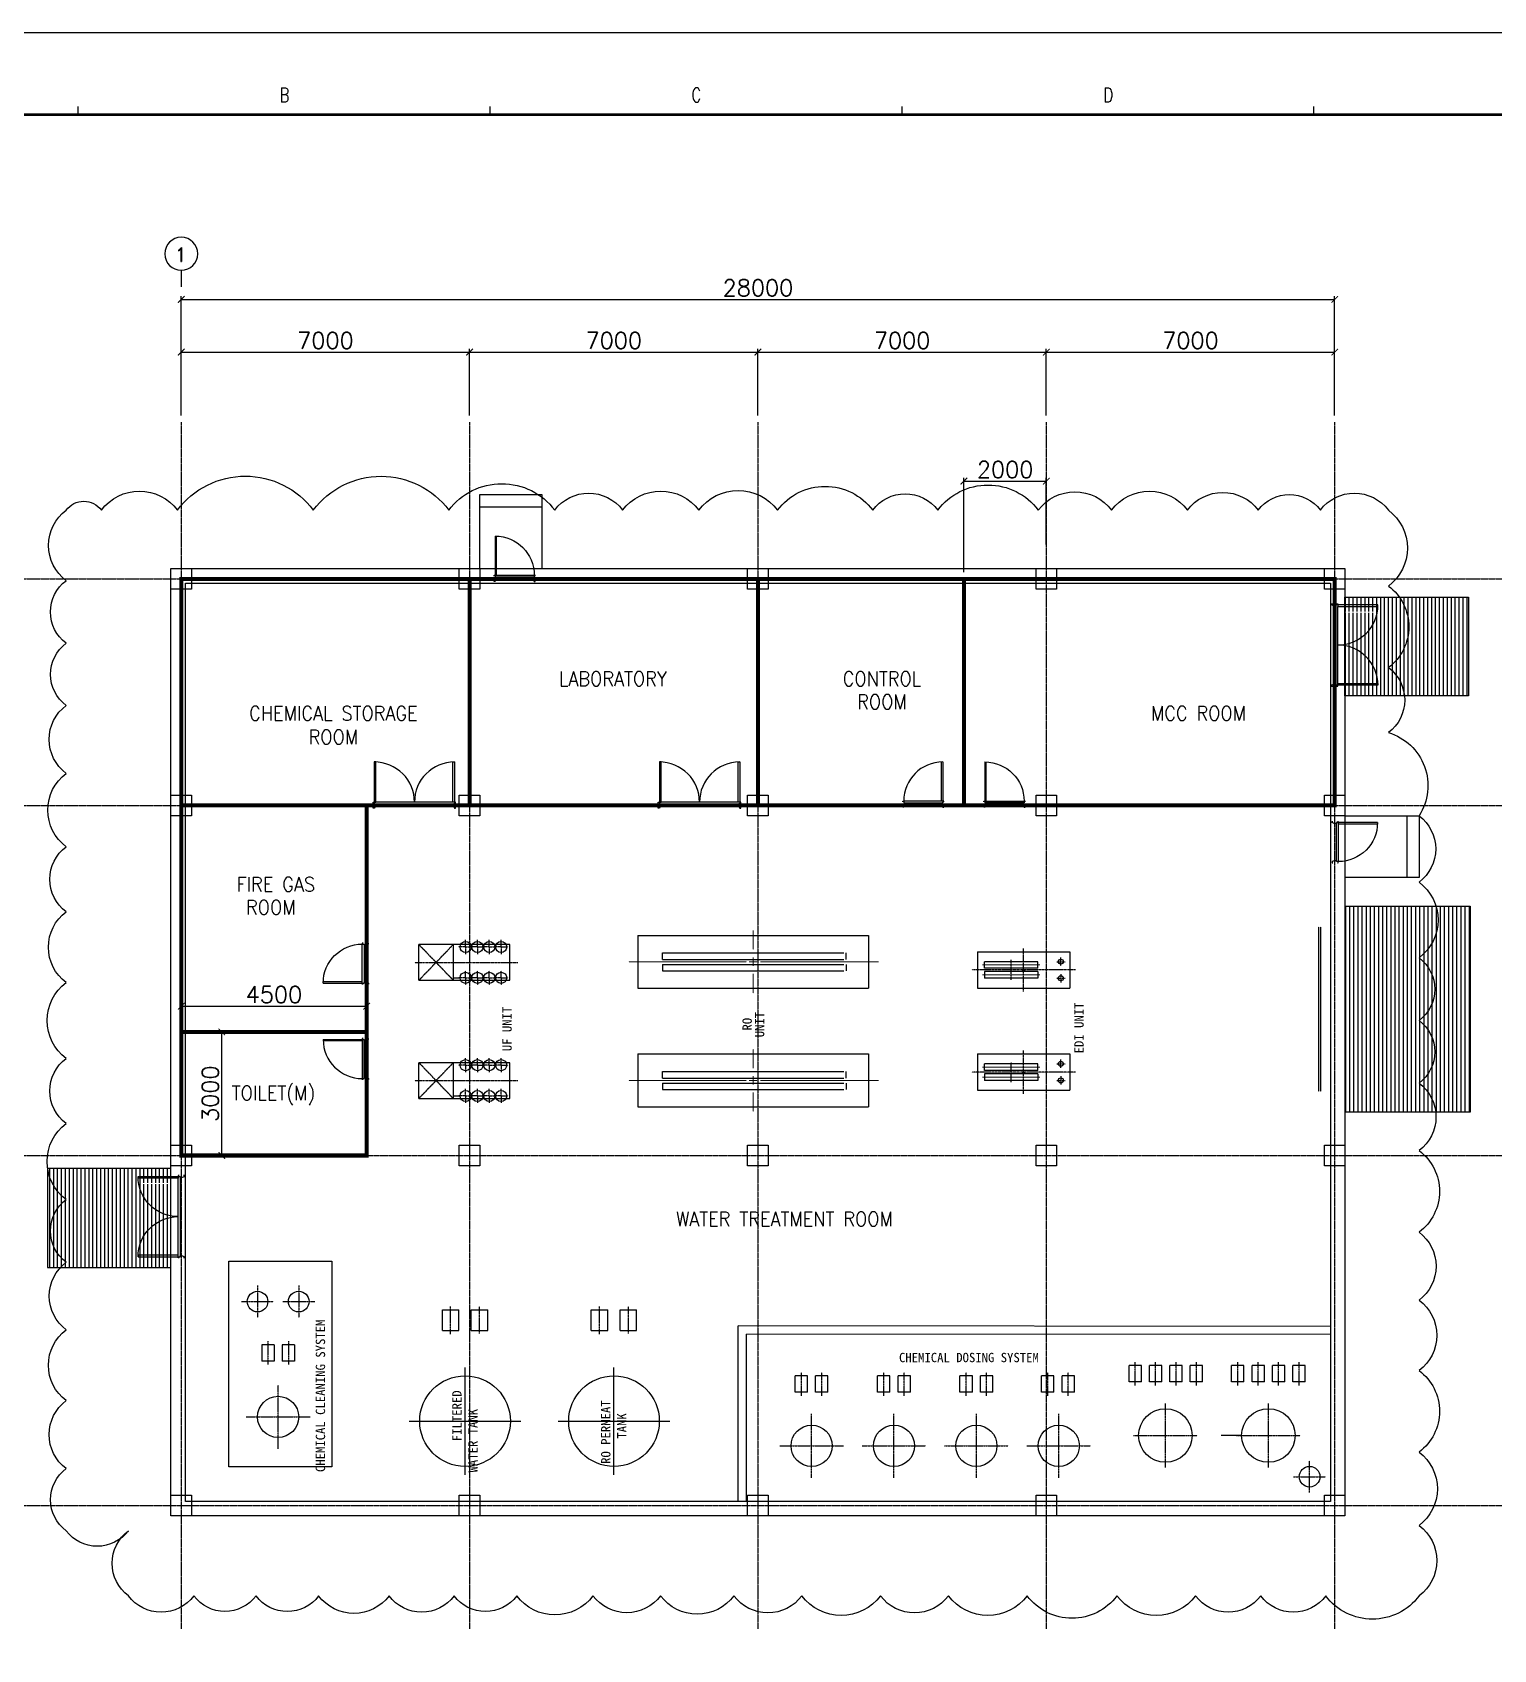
# Model space of a CAD drawing. Header units: millimetres. Extents: x -232466 to 860779, y -177975 to 311634.
# Drawn here: x 241330 to 276805, y 63283 to 102554 of the extents above; entities that cross this region are included whole.
import ezdxf
from ezdxf.enums import TextEntityAlignment as Align

# ---------------------------------------------------------------- set-up
doc = ezdxf.new("R2010")
doc.units = ezdxf.units.MM
for name, pattern in [('AXES', [50.8, 31.75, -6.35, 6.35, -6.35]), ('CENTER', [2, 1.25, -0.25, 0.25, -0.25]), ('CENTER2', [28.575, 19.05, -3.175, 3.175, -3.175]), ('HID', [2.3, 1.5, -0.8]), ('HIDDEN', [0.375, 0.25, -0.125])]:
    doc.linetypes.add(name, pattern=pattern)
doc.layers.add('0 외형선', color=3, linetype='Continuous', lineweight=25)
doc.layers.add('C', color=4, linetype='HIDDEN', lineweight=5)
for name, color, linetype in [('1RED', 1, 'Continuous'), ('4ELE', 4, 'Continuous'), ('7WHITE', 7, 'Continuous'), ('8FIN', 8, 'Continuous'), ('C1', 1, 'CENTER'), ('Center Line', 1, 'CENTER'), ('COL', 2, 'Continuous'), ('dim', 7, 'Continuous'), ('DOOR', 4, 'Continuous'), ('G', 3, 'Continuous'), ('hat', 8, 'Continuous'), ('stair', 4, 'Continuous'), ('SYM', 7, 'Continuous'), ('TITLEBOX', 7, 'Continuous')]:
    doc.layers.add(name, color=color, linetype=linetype)
doc.styles.add('ROMAND', font='romand')
doc.styles.add('RomanS', font='romans.shx')
doc.styles.add('TBOX', font='romans.shx')
doc.dimstyles.new('HYUNDAI', dxfattribs={"dimscale": 120, "dimtxt": 3, "dimasz": 3, "dimexe": 1, "dimexo": 2, "dimgap": 1, "dimtad": 1, "dimdec": 0, "dimdsep": 46, "dimtxsty": 'RomanS', "dimcen": 0, "dimclrd": 256, "dimclre": 256, "dimclrt": 3, "dimadec": 0, "dimazin": 0, "dimtfac": 1, "dimtdec": 0, "dimtix": 1, "dimtmove": 2, "dimatfit": 3, "dimfxl": 1, "dimtvp": 1, "dimtolj": 1, "dimarcsym": 0})

# ---------------------------------------------------------------- blocks, each defined once
blk = doc.blocks.new('_ArchTick')
at = {"color": 0, "linetype": 'ByBlock', "const_width": 0.15}
blk.add_lwpolyline([(-0.5, -0.5), (0.5, 0.5)], dxfattribs=at)
blk = doc.blocks.new('*D779')
at = {"layer": 'Defpoints', "color": 0}
for p in [(251945, 94791), (244945, 93092), (251945, 93092)]:
    blk.add_point(p, dxfattribs=at)
at = {"layer": 'dim', "lineweight": -2}
for p, q in [((244945, 93252), (244945, 94871)), ((244945, 94791), (251945, 94791)), ((251945, 93252), (251945, 94871))]:
    blk.add_line(p, q, dxfattribs=at)
at = {"layer": 'dim', "lineweight": -2, "xscale": 160, "yscale": 160, "zscale": 160, "rotation": 180}
blk.add_blockref('_ArchTick', (244945, 94791), dxfattribs=at)
at = {"layer": 'dim', "lineweight": -2, "xscale": 160, "yscale": 160, "zscale": 160}
blk.add_blockref('_ArchTick', (251945, 94791), dxfattribs=at)
at = {"layer": 'dim', "color": 0, "insert": (248445, 95071), "char_height": 400, "attachment_point": 5, "style": 'RomanS', "bg_fill": 3, "box_fill_scale": 1.1, "bg_fill_color": 257, "bg_fill_transparency": 0}
blk.add_mtext('\\A1;7000', dxfattribs=at)
blk = doc.blocks.new('주열')
at = {"layer": 'SYM'}
blk.add_line((0, 600), (0, 0), dxfattribs=at)
blk.add_circle((0, 1200), 600, dxfattribs=at)
blk = doc.blocks.new('*D780')
at = {"layer": 'Defpoints', "color": 0}
for p in [(272945, 96070), (244945, 93092), (272945, 93092)]:
    blk.add_point(p, dxfattribs=at)
at = {"layer": 'dim', "lineweight": -2}
for p, q in [((244945, 93252), (244945, 96150)), ((244945, 96070), (272945, 96070)), ((272945, 93252), (272945, 96150))]:
    blk.add_line(p, q, dxfattribs=at)
at = {"layer": 'dim', "lineweight": -2, "xscale": 160, "yscale": 160, "zscale": 160, "rotation": 180}
blk.add_blockref('_ArchTick', (244945, 96070), dxfattribs=at)
at = {"layer": 'dim', "lineweight": -2, "xscale": 160, "yscale": 160, "zscale": 160}
blk.add_blockref('_ArchTick', (272945, 96070), dxfattribs=at)
at = {"layer": 'dim', "color": 0, "insert": (258945, 96350), "char_height": 400, "attachment_point": 5, "style": 'RomanS', "bg_fill": 3, "box_fill_scale": 1.1, "bg_fill_color": 257, "bg_fill_transparency": 0}
blk.add_mtext('\\A1;28000', dxfattribs=at)
blk = doc.blocks.new('*D800')
at = {"layer": 'Defpoints', "color": 0}
for p in [(258945, 94791), (251945, 93092), (258945, 93092)]:
    blk.add_point(p, dxfattribs=at)
at = {"layer": 'dim', "lineweight": -2}
for p, q in [((251945, 93252), (251945, 94871)), ((251945, 94791), (258945, 94791)), ((258945, 93252), (258945, 94871))]:
    blk.add_line(p, q, dxfattribs=at)
at = {"layer": 'dim', "lineweight": -2, "xscale": 160, "yscale": 160, "zscale": 160, "rotation": 180}
blk.add_blockref('_ArchTick', (251945, 94791), dxfattribs=at)
at = {"layer": 'dim', "lineweight": -2, "xscale": 160, "yscale": 160, "zscale": 160}
blk.add_blockref('_ArchTick', (258945, 94791), dxfattribs=at)
at = {"layer": 'dim', "color": 0, "insert": (255445, 95071), "char_height": 400, "attachment_point": 5, "style": 'RomanS', "bg_fill": 3, "box_fill_scale": 1.1, "bg_fill_color": 257, "bg_fill_transparency": 0}
blk.add_mtext('\\A1;7000', dxfattribs=at)
blk = doc.blocks.new('*D801')
at = {"layer": 'Defpoints', "color": 0}
for p in [(265945, 94791), (258945, 93092), (265945, 93092)]:
    blk.add_point(p, dxfattribs=at)
at = {"layer": 'dim', "lineweight": -2}
for p, q in [((258945, 93252), (258945, 94871)), ((258945, 94791), (265945, 94791)), ((265945, 93252), (265945, 94871))]:
    blk.add_line(p, q, dxfattribs=at)
at = {"layer": 'dim', "lineweight": -2, "xscale": 160, "yscale": 160, "zscale": 160, "rotation": 180}
blk.add_blockref('_ArchTick', (258945, 94791), dxfattribs=at)
at = {"layer": 'dim', "lineweight": -2, "xscale": 160, "yscale": 160, "zscale": 160}
blk.add_blockref('_ArchTick', (265945, 94791), dxfattribs=at)
at = {"layer": 'dim', "color": 0, "insert": (262445, 95071), "char_height": 400, "attachment_point": 5, "style": 'RomanS', "bg_fill": 3, "box_fill_scale": 1.1, "bg_fill_color": 257, "bg_fill_transparency": 0}
blk.add_mtext('\\A1;7000', dxfattribs=at)
blk = doc.blocks.new('*D802')
at = {"layer": 'Defpoints', "color": 0}
for p in [(272945, 94791), (265945, 93092), (272945, 93092)]:
    blk.add_point(p, dxfattribs=at)
at = {"layer": 'dim', "lineweight": -2}
for p, q in [((265945, 93252), (265945, 94871)), ((265945, 94791), (272945, 94791)), ((272945, 93252), (272945, 94871))]:
    blk.add_line(p, q, dxfattribs=at)
at = {"layer": 'dim', "lineweight": -2, "xscale": 160, "yscale": 160, "zscale": 160, "rotation": 180}
blk.add_blockref('_ArchTick', (265945, 94791), dxfattribs=at)
at = {"layer": 'dim', "lineweight": -2, "xscale": 160, "yscale": 160, "zscale": 160}
blk.add_blockref('_ArchTick', (272945, 94791), dxfattribs=at)
at = {"layer": 'dim', "color": 0, "insert": (269445, 95071), "char_height": 400, "attachment_point": 5, "style": 'RomanS', "bg_fill": 3, "box_fill_scale": 1.1, "bg_fill_color": 257, "bg_fill_transparency": 0}
blk.add_mtext('\\A1;7000', dxfattribs=at)
blk = doc.blocks.new('SD1')
at = {"color": 8}
for p, q in [((-55, 200), (-975, 200)), ((-955, 155), (-45, 155))]:
    blk.add_line(p, q, dxfattribs=at)
for points in [[(-25, 1150), (-25, 200), (-55, 200), (-55, 1150)], [(-1000, 180), (-1000, 200), (-975, 200), (-975, 155), (-955, 155), (-955, 95), (-975, 50), (-1000, 50), (-1000, 70)], [(0, 180), (0, 200), (-25, 200), (-25, 155), (-45, 155), (-45, 95), (-25, 50), (0, 50), (0, 70)]]:
    blk.add_lwpolyline(points)
blk.add_arc((-25, 200), 950, 90, 180)
blk = doc.blocks.new('D2000')
at = {"color": 8}
for p, q in [((-45, -45), (-45, -1955)), ((0, -1935), (0, -65))]:
    blk.add_line(p, q, dxfattribs=at)
for points in [[(-25, 0), (0, 0), (0, -25), (-45, -25), (-45, -45), (-105, -45), (-150, -25), (-150, 0), (-130, 0)], [(975, -25), (0, -25), (0, -65), (975, -65), (975, -25)], [(-25, -2000), (0, -2000), (0, -1975), (-45, -1975), (-45, -1955), (-105, -1955), (-150, -1975), (-150, -2000), (-130, -2000)], [(975, -1975), (0, -1975), (0, -1935), (975, -1935), (975, -1975)]]:
    blk.add_lwpolyline(points)
at = {"ltscale": 0.2}
for centre, start, end in [((0, -25), 270, 0), ((0, -1975), 0, 90)]:
    blk.add_arc(centre, 975, start, end, dxfattribs=at)
blk = doc.blocks.new('*D1017')
at = {"layer": 'Defpoints', "color": 0}
for p in [(265945, 91658), (265945, 89960), (263945, 89283)]:
    blk.add_point(p, dxfattribs=at)
at = {"layer": 'dim', "lineweight": -2}
for p, q in [((263945, 89443), (263945, 91738)), ((263945, 91658), (265945, 91658)), ((265945, 90120), (265945, 91738))]:
    blk.add_line(p, q, dxfattribs=at)
at = {"layer": 'dim', "lineweight": -2, "xscale": 160, "yscale": 160, "zscale": 160, "rotation": 180}
blk.add_blockref('_ArchTick', (263945, 91658), dxfattribs=at)
at = {"layer": 'dim', "lineweight": -2, "xscale": 160, "yscale": 160, "zscale": 160}
blk.add_blockref('_ArchTick', (265945, 91658), dxfattribs=at)
at = {"layer": 'dim', "color": 0, "insert": (264945, 91938), "char_height": 400, "attachment_point": 5, "style": 'RomanS', "bg_fill": 3, "box_fill_scale": 1.1, "bg_fill_color": 257, "bg_fill_transparency": 0}
blk.add_mtext('\\A1;2000', dxfattribs=at)
blk = doc.blocks.new('*D1018')
at = {"layer": 'Defpoints', "color": 0}
for p in [(244813, 78283), (245929, 78283), (244813, 75283)]:
    blk.add_point(p, dxfattribs=at)
at = {"layer": 'dim', "lineweight": -2}
for p, q in [((244973, 78283), (246009, 78283)), ((245929, 75283), (245929, 78283)), ((244973, 75283), (246009, 75283))]:
    blk.add_line(p, q, dxfattribs=at)
at = {"layer": 'dim', "lineweight": -2, "xscale": 160, "yscale": 160, "zscale": 160}
for p, rotation in [((245929, 78283), 90), ((245929, 75283), 270)]:
    blk.add_blockref('_ArchTick', p, dxfattribs=dict(at, rotation=rotation))
at = {"layer": 'dim', "color": 0, "insert": (245649, 76783), "char_height": 400, "attachment_point": 5, "rotation": 90, "style": 'RomanS', "bg_fill": 3, "box_fill_scale": 1.1, "bg_fill_color": 257, "bg_fill_transparency": 0}
blk.add_mtext('\\A1;3000', dxfattribs=at)
blk = doc.blocks.new('*D1019')
at = {"layer": 'Defpoints', "color": 0}
for p in [(249445, 78960), (249445, 78910), (244945, 78283)]:
    blk.add_point(p, dxfattribs=at)
at = {"layer": 'dim', "lineweight": -2}
for p, q in [((244945, 78443), (244945, 78990)), ((244945, 78910), (249445, 78910)), ((249445, 78800), (249445, 78830))]:
    blk.add_line(p, q, dxfattribs=at)
at = {"layer": 'dim', "lineweight": -2, "xscale": 160, "yscale": 160, "zscale": 160, "rotation": 180}
blk.add_blockref('_ArchTick', (244945, 78910), dxfattribs=at)
at = {"layer": 'dim', "lineweight": -2, "xscale": 160, "yscale": 160, "zscale": 160}
blk.add_blockref('_ArchTick', (249445, 78910), dxfattribs=at)
at = {"layer": 'dim', "color": 0, "insert": (247195, 79190), "char_height": 400, "attachment_point": 5, "style": 'RomanS', "bg_fill": 3, "box_fill_scale": 1.1, "bg_fill_color": 257, "bg_fill_transparency": 0}
blk.add_mtext('\\A1;4500', dxfattribs=at)

msp = doc.modelspace()

# ---------------------------------------------------------------- hatches: boundary and pattern name
at = {"layer": '8FIN'}
h = msp.add_hatch(dxfattribs=at)
h.set_pattern_fill('ANSI31', color=256, scale=30, angle=315)
h.set_pattern_definition([(270, (305590.96, 112213.99), (95.25, -6e-14), [])])
h.paths.add_polyline_path([(276194.8, 86442.7), (273194.8, 86442.7), (273194.8, 86742.7), (273194.8, 87654, 0.3546044), (273899.3, 88462.7), (273899.8, 88462.7), (273899.8, 88492.7), (273194.8, 88492.7), (273194.8, 88842.7), (276194.8, 88842.7)])
h.paths.add_polyline_path([(273194.8, 87654), (273194.8, 88462.7), (273899.3, 88462.7, -0.3546044)])
h.paths.add_polyline_path([(274394.5, 87597.7), (275129.1, 87597.7), (275129.1, 87327.7), (274394.5, 87327.7)], flags=24)
h = msp.add_hatch(dxfattribs=at)
h.set_pattern_fill('ANSI31', color=256, scale=30, angle=225)
h.set_pattern_definition([(270, (277090.96, 98337.01), (95.25, -6e-14), [])])
h.paths.add_polyline_path([(241694.8, 72565.7), (244694.8, 72565.7), (244694.8, 72865.7), (244694.8, 73777, -0.3546044), (243990.3, 74585.7), (243989.8, 74585.7), (243989.8, 74615.7), (244694.8, 74615.7), (244694.8, 74965.7), (241694.8, 74965.7)])
h.paths.add_polyline_path([(244694.8, 73777), (244694.8, 74585.7), (243990.3, 74585.7, 0.3546044)])
h.paths.add_polyline_path([(243495.1, 73720.7), (242760.5, 73720.7), (242760.5, 73450.7), (243495.1, 73450.7)], flags=24)
at = {"layer": 'hat'}
h = msp.add_hatch(dxfattribs=at)
h.set_pattern_fill('_USER', color=256, scale=100, angle=270, style=0, pattern_type=0)
h.set_pattern_definition([(270, (226214.52, 117042.09), (100, -2e-14), [])])
h.paths.add_polyline_path([(276234.8, 76332.7), (273194.8, 76332.7), (273194.8, 81332.7), (276234.8, 81332.7)])

# ---------------------------------------------------------------- linework, layer by layer
at = {"lineweight": -3}
for p, q in [((256028.9, 80627.1, -69.9), (256028.9, 79347.1, -69.9)), ((256028.9, 80627.1, -69.9), (261628.9, 80627.1, -69.9)), ((261628.9, 80627.1, -69.9), (261628.9, 79347.1, -69.9)), ((250713, 79536.3), (250713, 80405.1)), ((252923, 80405.1), (250713, 80405.1)), ((251549, 80405.1), (251549, 79536.3)), ((264273.5, 80227.1, 2532.2), (266513.5, 80227.1, 2532.2)), ((264273.5, 80227.1, 2532.2), (264273.5, 79347.1, 2532.2)), ((266513.5, 80227.1, 2532.2), (266513.5, 79347.1, 2532.2)), ((265740.3, 79988.7, 2532.2), (264442, 79988.7, 2532.2)), ((264442, 79827.4, 2532.2), (264442, 79988.7, 2532.2)), ((264442, 79827.4, 2532.2), (264442, 79988.7, 2532.2)), ((265740.3, 79827.4, 2532.2), (264442, 79827.4, 2532.2)), ((265740.3, 79746.7, 2532.2), (264442, 79746.7, 2532.2)), ((264442, 79746.7, 2532.2), (264442, 79585.5, 2532.2)), ((264442, 79746.7, 2532.2), (264442, 79585.5, 2532.2)), ((265740.3, 79827.4, 2532.2), (265740.3, 79988.7, 2532.2)), ((265740.3, 79746.7, 2532.2), (265740.3, 79585.5, 2532.2)), ((250713, 79536.3), (252923, 79536.3)), ((256028.9, 79347.1, -69.9), (261628.9, 79347.1, -69.9)), ((264273.5, 79347.1, 2532.2), (266513.5, 79347.1, 2532.2)), ((265740.3, 79585.5, 2532.2), (264442, 79585.5, 2532.2)), ((250713, 76667.5), (250713, 77536.3)), ((252923, 77536.3), (250713, 77536.3)), ((251549, 77536.3), (251549, 76667.5)), ((256028.9, 77747.1, -69.9), (256028.9, 76467.1, -69.9)), ((256028.9, 77747.1, -69.9), (261628.9, 77747.1, -69.9)), ((261628.9, 77747.1, -69.9), (261628.9, 76467.1, -69.9)), ((264273.5, 77747.1, 2532.2), (266513.5, 77747.1, 2532.2)), ((264273.5, 77747.1, 2532.2), (264273.5, 76867.1, 2532.2)), ((265740.3, 77508.7, 2532.2), (264442, 77508.7, 2532.2)), ((264442, 77347.4, 2532.2), (264442, 77508.7, 2532.2)), ((264442, 77347.4, 2532.2), (264442, 77508.7, 2532.2)), ((265740.3, 77347.4, 2532.2), (265740.3, 77508.7, 2532.2)), ((266513.5, 77747.1, 2532.2), (266513.5, 76867.1, 2532.2)), ((265740.3, 77347.4, 2532.2), (264442, 77347.4, 2532.2)), ((265740.3, 77266.7, 2532.2), (264442, 77266.7, 2532.2)), ((264442, 77266.7, 2532.2), (264442, 77105.5, 2532.2)), ((264442, 77266.7, 2532.2), (264442, 77105.5, 2532.2)), ((265740.3, 77105.5, 2532.2), (264442, 77105.5, 2532.2)), ((265740.3, 77266.7, 2532.2), (265740.3, 77105.5, 2532.2)), ((250713, 76667.5), (252923, 76667.5)), ((264273.5, 76867.1, 2532.2), (266513.5, 76867.1, 2532.2)), ((256028.9, 76467.1, -69.9), (261628.9, 76467.1, -69.9))]:
    msp.add_line(p, q, dxfattribs=at)
at = {"color": 7}
for p, q in [((252923, 79536.3), (252923, 80405.1)), ((252923, 76667.5), (252923, 77536.3)), ((246100.6, 67718.7), (246100.6, 72718.7)), ((246100.6, 72718.7), (248600.6, 72718.7)), ((248600.6, 72718.7), (248600.6, 67718.7)), ((258464.3, 66882.7, 0), (258464.3, 71143.1, 0)), ((272844.8, 71133.9, 0), (258464.3, 71143.1, 0)), ((258664.3, 66882.7, 0), (258664.3, 70943.1, 0)), ((272844.8, 70934.1, 0), (258664.3, 70943.1, 0)), ((248600.6, 67718.7), (246100.6, 67718.7))]:
    msp.add_line(p, q, dxfattribs=at)
for p, q in [((256628.9, 80202.3, -69.9), (261028.9, 80202.3, -69.9)), ((256628.9, 80042.3, -69.9), (256628.9, 80202.3, -69.9)), ((261088.9, 80042.3, -69.9), (261088.9, 80202.3, -69.9)), ((256628.9, 80042.3, -69.9), (261028.9, 80042.3, -69.9)), ((256628.9, 79922.3, -69.9), (261028.9, 79922.3, -69.9)), ((256628.9, 79922.3, -69.9), (256628.9, 79762.3, -69.9)), ((256628.9, 79762.3, -69.9), (261028.9, 79762.3, -69.9)), ((261088.9, 79922.3, -69.9), (261088.9, 79762.3, -69.9)), ((256628.9, 77322.3, -69.9), (261028.9, 77322.3, -69.9)), ((256628.9, 77162.3, -69.9), (256628.9, 77322.3, -69.9)), ((256628.9, 77162.3, -69.9), (261028.9, 77162.3, -69.9)), ((256628.9, 77042.3, -69.9), (261028.9, 77042.3, -69.9)), ((256628.9, 77042.3, -69.9), (256628.9, 76882.3, -69.9)), ((261088.9, 77162.3, -69.9), (261088.9, 77322.3, -69.9)), ((261088.9, 77042.3, -69.9), (261088.9, 76882.3, -69.9)), ((256628.9, 76882.3, -69.9), (261028.9, 76882.3, -69.9))]:
    msp.add_line(p, q)
at = {"color": 1}
for p, q in [((251833.7, 67529.8, 0), (251833.7, 70135.6, 0)), ((255449.7, 67529.8, 0), (255449.7, 70135.6, 0)), ((250476, 68832.7, 0), (253191.3, 68832.7, 0)), ((254092, 68832.7, 0), (256807.3, 68832.7, 0)), ((270686.6, 68482.7), (270186.6, 68482.7))]:
    msp.add_line(p, q, dxfattribs=at)
msp.add_lwpolyline([(243005.5, 90952.7, -0.5), (244850, 90952.7, -0.5), (248150, 90952.7, -0.5), (251440, 90952.7, -0.5), (254010, 90952.7, -0.5), (255660, 90952.7, -0.5), (257510, 90952.7, -0.5), (259420, 90952.7, -0.5), (261730, 90952.7, -0.5), (263310, 90952.7, -0.5), (265750, 90952.7, -0.5), (267530, 90952.7, -0.5), (269370, 90952.7, -0.5), (271090, 90952.7, -0.5), (272600, 90952.7, -0.5), (274250, 90952.7, -0.5), (274250, 89110, -0.5), (274250, 87130, -0.5), (274250, 85550, -0.5), (274994.8, 83532.7, -0.5), (274994.8, 81920, -0.5), (274994.8, 80080, -0.5), (274994.8, 78560, -0.5), (274994.8, 77040, -0.5), (274994.8, 75400, -0.5), (274994.8, 73420, -0.5), (274994.8, 71770, -0.5), (274994.8, 70060, -0.5), (274994.8, 68080, -0.5), (274994.8, 66300, -0.5), (274994.8, 64590, -0.5), (272730, 64590, -0.5), (271150, 64590, -0.5), (269570, 64590, -0.5), (267660, 64590, -0.5), (265480, 64590, -0.5), (263570, 64590, -0.5), (261920, 64590, -0.5), (260010, 64590, -0.5), (258360, 64590, -0.5), (256580, 64590, -0.5), (254940, 64590, -0.5), (253090, 64590, -0.5), (251570, 64590, -0.5), (249990, 64590, -0.5), (248280, 64590, -0.5), (246760, 64590, -0.5), (245250, 64590, -0.5), (243660, 64590, -0.5), (243660, 66170, -0.5), (242150, 66170, -0.5), (242150, 67680, -0.5), (242150, 69330, -0.5), (242150, 71050, -0.5), (242150, 72690, -0.5), (242150, 74210, -0.5), (242150, 76060, -0.5), (242150, 77640, -0.5), (242150, 79480, -0.5), (242150, 81200, -0.5), (242150, 82780, -0.5), (242150, 84560, -0.5), (242150, 86210, -0.5), (242150, 87720, -0.5), (242150, 89240, -0.5), (242150, 90952.7, -0.5)], format="xyb", close=True)
for centre in [(251846.7, 80345.1), (252134.7, 80345.1), (252422.7, 80345.1), (252710.7, 80345.1), (251846.7, 79596.3), (252134.7, 79596.3), (252422.7, 79596.3), (252710.7, 79596.3), (251846.7, 77476.3), (252134.7, 77476.3), (252422.7, 77476.3), (252710.7, 77476.3), (251846.7, 76727.5), (252134.7, 76727.5), (252422.7, 76727.5), (252710.7, 76727.5)]:
    msp.add_circle(centre, 135.2)
at = {"lineweight": -3}
for centre in [(266300.7, 79988.7, 2532.2), (266300.7, 79585.5, 2532.2), (266300.7, 77508.7, 2532.2), (266300.7, 77105.5, 2532.2)]:
    msp.add_circle(centre, 60.5, dxfattribs=at)
at = {"color": 7}
for centre, radius in [((246796.5, 71735.1), 250), ((247796.5, 71735.1), 250), ((247296.5, 68935.1, 0), 500), ((260247.3, 68232.7), 500), ((262247.3, 68232.7), 500), ((264247.3, 68232.7), 500), ((266247.3, 68232.7), 500), ((272336.6, 67482.7), 250)]:
    msp.add_circle(centre, radius, dxfattribs=at)
at = {"color": 0}
for centre, radius in [((251833.7, 68832.7, 0), 1100), ((255449.7, 68832.7, 0), 1100), ((268836.6, 68482.7), 650), ((271336.6, 68482.7), 650)]:
    msp.add_circle(centre, radius, dxfattribs=at)
at = {"layer": '0 외형선', "linetype": 'Continuous'}
for points in [[(244694.8, 89532.7), (273194.8, 89532.7), (273194.8, 66532.7), (244694.8, 66532.7)], [(245044.8, 89182.7), (272844.8, 89182.7), (272844.8, 66882.7), (245044.8, 66882.7)]]:
    msp.add_lwpolyline(points, close=True, dxfattribs=at)
at = {"layer": '0 외형선', "linetype": 'Continuous', "const_width": 100}
for points in [[(244944.8, 89282.7), (251944.8, 89282.7), (251944.8, 83782.7), (244944.8, 83782.7)], [(251944.8, 89282.7), (258944.8, 89282.7), (258944.8, 83782.7), (251944.8, 83782.7)], [(258944.8, 89282.7), (263944.8, 89282.7), (263944.8, 83782.7), (258944.8, 83782.7)], [(263944.8, 89282.7), (272944.8, 89282.7), (272944.8, 83782.7), (263944.8, 83782.7)], [(244944.8, 83782.7), (249444.8, 83782.7), (249444.8, 78282.7), (244944.6, 78282.7)], [(244944.6, 78282.7), (249444.8, 78282.7), (249444.8, 75282.7), (244944.6, 75282.7)]]:
    msp.add_lwpolyline(points, close=True, dxfattribs=at)
at = {"layer": '1RED', "linetype": 'CENTER2'}
for p, q in [((246796.5, 72122), (246796.5, 71348.2)), ((247796.5, 72122), (247796.5, 71348.2)), ((246409.6, 71735.1), (247183.4, 71735.1)), ((247409.6, 71735.1), (248183.4, 71735.1)), ((251483.7, 70942.9, 0), (251483.7, 71614.4, 0)), ((252183.7, 70961.2, 0), (252183.7, 71614.4, 0)), ((255099.7, 70942.9, 0), (255099.7, 71614.4, 0)), ((255799.7, 70961.2, 0), (255799.7, 71614.4, 0)), ((247048.7, 70772.9), (247048.7, 70203.4)), ((247544.3, 70772.9), (247544.3, 70203.4)), ((259999.5, 69444.8, 0), (259999.5, 70014.4, 0)), ((260495.1, 69444.8, 0), (260495.1, 70014.4, 0)), ((261999.5, 69444.8, 0), (261999.5, 70014.4, 0)), ((262495.1, 69444.8, 0), (262495.1, 70014.4, 0)), ((263999.5, 69444.8, 0), (263999.5, 70014.4, 0)), ((264495.1, 69444.8, 0), (264495.1, 70014.4, 0)), ((265981, 69444.8), (265981, 70014.4)), ((266476.6, 69444.8), (266476.6, 70014.4)), ((268102.6, 69694.8, 0), (268102.6, 70264.4, 0)), ((268598.2, 69694.8, 0), (268598.2, 70264.4, 0)), ((269093.8, 69694.8, 0), (269093.8, 70264.4, 0)), ((269589.4, 69694.8, 0), (269589.4, 70264.4, 0)), ((270593.2, 69694.8, 0), (270593.2, 70264.4, 0)), ((271088.8, 69694.8, 0), (271088.8, 70264.4, 0)), ((271584.4, 69694.8, 0), (271584.4, 70264.4, 0)), ((272080, 69694.8, 0), (272080, 70264.4, 0)), ((247296.5, 68161.3, 0), (247296.5, 69708.9, 0)), ((268836.6, 67708.9), (268836.6, 69256.5)), ((271336.6, 67708.9), (271336.6, 69256.5)), ((246522.7, 68935.1, 0), (248070.3, 68935.1, 0)), ((260247.3, 67458.9), (260247.3, 69006.5)), ((262247.3, 67458.9), (262247.3, 69006.5)), ((264247.3, 67458.9), (264247.3, 69006.5)), ((266247.3, 67458.9), (266247.3, 69006.5)), ((268062.8, 68482.7), (269610.4, 68482.7)), ((270562.8, 68482.7), (272110.4, 68482.7)), ((259473.5, 68232.7), (261021.1, 68232.7)), ((261473.5, 68232.7), (263021.1, 68232.7)), ((263473.5, 68232.7), (265021.1, 68232.7)), ((265473.5, 68232.7), (267021.1, 68232.7)), ((272336.6, 67095.8), (272336.6, 67869.6)), ((271949.7, 67482.7), (272723.5, 67482.7))]:
    msp.add_line(p, q, dxfattribs=at)
at = {"layer": '4ELE'}
for p, q in [((252194.8, 91032.7), (253694.8, 91032.7)), ((274694.8, 83532.7), (274694.8, 82032.7))]:
    msp.add_line(p, q, dxfattribs=at)
for points in [[(252194.8, 89532.7), (252194.8, 91332.7), (253694.8, 91332.7), (253694.8, 89532.7)], [(273194.8, 83532.7), (274994.8, 83532.7), (274994.8, 82032.7), (273194.8, 82032.7)]]:
    msp.add_lwpolyline(points, dxfattribs=at)
at = {"layer": '7WHITE'}
for p, q in [((251283.7, 71032.7, 0), (251283.7, 71532.7, 0)), ((251283.7, 71532.7, 0), (251683.7, 71532.7, 0)), ((251683.7, 71032.7, 0), (251683.7, 71532.7, 0)), ((251983.7, 71032.7, 0), (251983.7, 71532.7, 0)), ((251983.7, 71532.7, 0), (252383.7, 71532.7, 0)), ((252383.7, 71032.7, 0), (252383.7, 71532.7, 0)), ((254899.7, 71032.7, 0), (254899.7, 71532.7, 0)), ((254899.7, 71532.7, 0), (255299.7, 71532.7, 0)), ((255299.7, 71032.7, 0), (255299.7, 71532.7, 0)), ((255599.7, 71032.7, 0), (255599.7, 71532.7, 0)), ((255599.7, 71532.7, 0), (255999.7, 71532.7, 0)), ((255999.7, 71032.7, 0), (255999.7, 71532.7, 0)), ((251283.7, 71032.7, 0), (251683.7, 71032.7, 0)), ((251983.7, 71032.7, 0), (252383.7, 71032.7, 0)), ((254899.7, 71032.7, 0), (255299.7, 71032.7, 0)), ((255599.7, 71032.7, 0), (255999.7, 71032.7, 0)), ((246898.7, 70685.1), (246898.7, 70285.1)), ((246898.7, 70685.1), (246898.7, 70285.1)), ((247198.7, 70685.1), (246898.7, 70685.1)), ((247198.7, 70685.1), (247198.7, 70285.1)), ((247394.3, 70685.1), (247394.3, 70285.1)), ((247694.3, 70685.1), (247394.3, 70685.1)), ((247694.3, 70685.1), (247694.3, 70285.1)), ((247198.7, 70285.1), (246898.7, 70285.1)), ((247694.3, 70285.1), (247394.3, 70285.1)), ((259849.5, 69532.7, 0), (259849.5, 69932.7, 0)), ((259849.5, 69532.7, 0), (259849.5, 69932.7, 0)), ((260149.5, 69932.7, 0), (259849.5, 69932.7, 0)), ((260149.5, 69532.7, 0), (260149.5, 69932.7, 0)), ((260345.1, 69532.7, 0), (260345.1, 69932.7, 0)), ((260645.1, 69932.7, 0), (260345.1, 69932.7, 0)), ((260645.1, 69532.7, 0), (260645.1, 69932.7, 0)), ((261849.5, 69532.7, 0), (261849.5, 69932.7, 0)), ((261849.5, 69532.7, 0), (261849.5, 69932.7, 0)), ((262149.5, 69932.7, 0), (261849.5, 69932.7, 0)), ((262149.5, 69532.7, 0), (262149.5, 69932.7, 0)), ((262345.1, 69532.7, 0), (262345.1, 69932.7, 0)), ((262645.1, 69932.7, 0), (262345.1, 69932.7, 0)), ((262645.1, 69532.7, 0), (262645.1, 69932.7, 0)), ((263849.5, 69532.7, 0), (263849.5, 69932.7, 0)), ((263849.5, 69532.7, 0), (263849.5, 69932.7, 0)), ((264149.5, 69932.7, 0), (263849.5, 69932.7, 0)), ((264149.5, 69532.7, 0), (264149.5, 69932.7, 0)), ((264345.1, 69532.7, 0), (264345.1, 69932.7, 0)), ((264645.1, 69932.7, 0), (264345.1, 69932.7, 0)), ((264645.1, 69532.7, 0), (264645.1, 69932.7, 0)), ((265831, 69532.7), (265831, 69932.7)), ((265831, 69532.7), (265831, 69932.7)), ((266131, 69932.7), (265831, 69932.7)), ((266131, 69532.7), (266131, 69932.7)), ((266326.6, 69532.7), (266326.6, 69932.7)), ((266626.6, 69932.7), (266326.6, 69932.7)), ((266626.6, 69532.7), (266626.6, 69932.7)), ((267952.6, 69782.7, 0), (267952.6, 70182.7, 0)), ((267952.6, 69782.7, 0), (267952.6, 70182.7, 0)), ((268252.6, 70182.7, 0), (267952.6, 70182.7, 0)), ((268252.6, 69782.7, 0), (268252.6, 70182.7, 0)), ((268448.2, 69782.7, 0), (268448.2, 70182.7, 0)), ((268748.2, 70182.7, 0), (268448.2, 70182.7, 0)), ((268748.2, 69782.7, 0), (268748.2, 70182.7, 0)), ((268943.8, 69782.7, 0), (268943.8, 70182.7, 0)), ((269243.8, 70182.7, 0), (268943.8, 70182.7, 0)), ((269243.8, 69782.7, 0), (269243.8, 70182.7, 0)), ((269439.4, 69782.7, 0), (269439.4, 70182.7, 0)), ((269739.4, 70182.7, 0), (269439.4, 70182.7, 0)), ((269739.4, 69782.7, 0), (269739.4, 70182.7, 0)), ((270443.2, 69782.7, 0), (270443.2, 70182.7, 0)), ((270743.2, 70182.7, 0), (270443.2, 70182.7, 0)), ((270743.2, 69782.7, 0), (270743.2, 70182.7, 0)), ((270938.8, 69782.7, 0), (270938.8, 70182.7, 0)), ((271238.8, 70182.7, 0), (270938.8, 70182.7, 0)), ((271238.8, 69782.7, 0), (271238.8, 70182.7, 0)), ((271434.4, 69782.7, 0), (271434.4, 70182.7, 0)), ((271734.4, 70182.7, 0), (271434.4, 70182.7, 0)), ((271734.4, 69782.7, 0), (271734.4, 70182.7, 0)), ((271930, 69782.7, 0), (271930, 70182.7, 0)), ((272230, 70182.7, 0), (271930, 70182.7, 0)), ((272230, 69782.7, 0), (272230, 70182.7, 0)), ((260149.5, 69532.7, 0), (259849.5, 69532.7, 0)), ((260645.1, 69532.7, 0), (260345.1, 69532.7, 0)), ((262149.5, 69532.7, 0), (261849.5, 69532.7, 0)), ((262645.1, 69532.7, 0), (262345.1, 69532.7, 0)), ((264149.5, 69532.7, 0), (263849.5, 69532.7, 0)), ((264645.1, 69532.7, 0), (264345.1, 69532.7, 0)), ((266131, 69532.7), (265831, 69532.7)), ((266626.6, 69532.7), (266326.6, 69532.7)), ((268252.6, 69782.7, 0), (267952.6, 69782.7, 0)), ((268748.2, 69782.7, 0), (268448.2, 69782.7, 0)), ((269243.8, 69782.7, 0), (268943.8, 69782.7, 0)), ((269739.4, 69782.7, 0), (269439.4, 69782.7, 0)), ((270743.2, 69782.7, 0), (270443.2, 69782.7, 0)), ((271238.8, 69782.7, 0), (270938.8, 69782.7, 0)), ((271734.4, 69782.7, 0), (271434.4, 69782.7, 0)), ((272230, 69782.7, 0), (271930, 69782.7, 0))]:
    msp.add_line(p, q, dxfattribs=at)
at = {"layer": 'C'}
for p, q in [((258828.9, 80282.7, -69.9), (258828.9, 80746.8, -69.9)), ((258668.9, 79987.1, -69.9), (255808.9, 79987.1, -69.9)), ((258728.9, 79987.1, -69.9), (258928.9, 79987.1, -69.9)), ((258828.9, 79887.1, -69.9), (258828.9, 80087.1, -69.9)), ((261867.5, 79987.1, -69.9), (259007.5, 79987.1, -69.9)), ((265786.5, 79908, 2532.2), (264393.2, 79908, 2532.2)), ((258828.9, 79691.4, -69.9), (258828.9, 79227.3, -69.9)), ((265786.5, 79666.1, 2532.2), (264393.2, 79666.1, 2532.2)), ((258828.9, 77402.7, -69.9), (258828.9, 77866.8, -69.9)), ((265786.5, 77428, 2532.2), (264393.2, 77428, 2532.2)), ((258668.9, 77107.1, -69.9), (255808.9, 77107.1, -69.9)), ((258728.9, 77107.1, -69.9), (258928.9, 77107.1, -69.9)), ((258828.9, 77007.1, -69.9), (258828.9, 77207.1, -69.9)), ((261867.5, 77107.1, -69.9), (259007.5, 77107.1, -69.9)), ((265786.5, 77186.1, 2532.2), (264393.2, 77186.1, 2532.2)), ((258828.9, 76811.4, -69.9), (258828.9, 76347.3, -69.9))]:
    msp.add_line(p, q, dxfattribs=at)
at = {"layer": 'C1', "lineweight": -3, "ltscale": 0.5}
for p, q in [((251846.7, 80345.1), (251846.7, 80515.5)), ((252134.7, 80345.1), (252134.7, 80515.5)), ((252422.7, 80345.1), (252422.7, 80515.5)), ((252710.7, 80345.1), (252710.7, 80515.5)), ((251846.7, 80345.1), (251676.3, 80345.1)), ((251846.7, 80345.1), (252017.1, 80345.1)), ((251846.7, 80345.1), (251846.7, 80174.7)), ((252134.7, 80345.1), (251964.3, 80345.1)), ((252134.7, 80345.1), (252305.1, 80345.1)), ((252134.7, 80345.1), (252134.7, 80174.7)), ((252422.7, 80345.1), (252252.3, 80345.1)), ((252422.7, 80345.1), (252593.1, 80345.1)), ((252422.7, 80345.1), (252422.7, 80174.7)), ((252710.7, 80345.1), (252540.3, 80345.1)), ((252710.7, 80345.1), (252881.1, 80345.1)), ((252710.7, 80345.1), (252710.7, 80174.7)), ((265393.5, 79262.9, 2532.2), (265393.5, 80311.2, 2532.2)), ((250613, 79970.7), (253113, 79970.7)), ((251846.7, 79596.3), (251846.7, 79766.7)), ((252134.7, 79596.3), (252134.7, 79766.7)), ((252422.7, 79596.3), (252422.7, 79766.7)), ((252710.7, 79596.3), (252710.7, 79766.7)), ((266654, 79787.1, 2532.2), (264133.5, 79787.1, 2532.2)), ((265091.1, 79786.5, 2532.2), (265091.1, 80031.9, 2532.2)), ((265091.1, 79544.6, 2532.2), (265091.1, 79790, 2532.2)), ((265343.1, 79787.1, 2532.2), (265443.9, 79787.1, 2532.2)), ((265353.2, 79787.1, 2532.2), (265433.9, 79787.1, 2532.2)), ((265393.5, 79736.7, 2532.2), (265393.5, 79837.5, 2532.2)), ((265393.5, 79746.7, 2532.2), (265393.5, 79827.4, 2532.2)), ((266199.9, 79988.7, 2532.2), (266401.5, 79988.7, 2532.2)), ((266300.7, 79887.9, 2532.2), (266300.7, 80089.5, 2532.2)), ((251558.7, 79596.3), (251729.1, 79596.3)), ((251846.7, 79596.3), (251676.3, 79596.3)), ((251846.7, 79596.3), (251846.7, 79425.9)), ((251846.7, 79596.3), (252017.1, 79596.3)), ((252134.7, 79596.3), (251964.3, 79596.3)), ((252134.7, 79596.3), (252134.7, 79425.9)), ((252134.7, 79596.3), (252305.1, 79596.3)), ((252422.7, 79596.3), (252252.3, 79596.3)), ((252422.7, 79596.3), (252422.7, 79425.9)), ((252422.7, 79596.3), (252593.1, 79596.3)), ((252710.7, 79596.3), (252540.3, 79596.3)), ((252710.7, 79596.3), (252710.7, 79425.9)), ((252710.7, 79596.3), (252881.1, 79596.3)), ((266199.9, 79585.5, 2532.2), (266401.5, 79585.5, 2532.2)), ((266300.7, 79686.3, 2532.2), (266300.7, 79484.7, 2532.2)), ((265393.5, 76782.9, 2532.2), (265393.5, 77831.2, 2532.2)), ((251846.7, 77476.3), (251676.3, 77476.3)), ((251846.7, 77476.3), (251846.7, 77646.7)), ((251846.7, 77476.3), (252017.1, 77476.3)), ((251846.7, 77476.3), (251846.7, 77305.9)), ((252134.7, 77476.3), (251964.3, 77476.3)), ((252134.7, 77476.3), (252134.7, 77646.7)), ((252134.7, 77476.3), (252305.1, 77476.3)), ((252134.7, 77476.3), (252134.7, 77305.9)), ((252422.7, 77476.3), (252252.3, 77476.3)), ((252422.7, 77476.3), (252422.7, 77646.7)), ((252422.7, 77476.3), (252593.1, 77476.3)), ((252422.7, 77476.3), (252422.7, 77305.9)), ((252710.7, 77476.3), (252540.3, 77476.3)), ((252710.7, 77476.3), (252710.7, 77646.7)), ((252710.7, 77476.3), (252881.1, 77476.3)), ((252710.7, 77476.3), (252710.7, 77305.9)), ((265091.1, 77306.5, 2532.2), (265091.1, 77551.9, 2532.2)), ((266199.9, 77508.7, 2532.2), (266401.5, 77508.7, 2532.2)), ((266300.7, 77407.9, 2532.2), (266300.7, 77609.5, 2532.2)), ((250613, 77101.9), (253113, 77101.9)), ((266654, 77307.1, 2532.2), (264133.5, 77307.1, 2532.2)), ((265091.1, 77064.6, 2532.2), (265091.1, 77310, 2532.2)), ((265343.1, 77307.1, 2532.2), (265443.9, 77307.1, 2532.2)), ((265353.2, 77307.1, 2532.2), (265433.9, 77307.1, 2532.2)), ((265393.5, 77256.7, 2532.2), (265393.5, 77357.5, 2532.2)), ((265393.5, 77266.7, 2532.2), (265393.5, 77347.4, 2532.2)), ((266199.9, 77105.5, 2532.2), (266401.5, 77105.5, 2532.2)), ((266300.7, 77206.3, 2532.2), (266300.7, 77004.7, 2532.2)), ((251558.7, 76727.5), (251729.1, 76727.5)), ((251846.7, 76727.5), (251676.3, 76727.5)), ((251846.7, 76727.5), (251846.7, 76897.9)), ((251846.7, 76727.5), (251846.7, 76557.1)), ((251846.7, 76727.5), (252017.1, 76727.5)), ((252134.7, 76727.5), (251964.3, 76727.5)), ((252134.7, 76727.5), (252134.7, 76897.9)), ((252134.7, 76727.5), (252134.7, 76557.1)), ((252134.7, 76727.5), (252305.1, 76727.5)), ((252422.7, 76727.5), (252252.3, 76727.5)), ((252422.7, 76727.5), (252422.7, 76897.9)), ((252422.7, 76727.5), (252422.7, 76557.1)), ((252422.7, 76727.5), (252593.1, 76727.5)), ((252710.7, 76727.5), (252540.3, 76727.5)), ((252710.7, 76727.5), (252710.7, 76897.9)), ((252710.7, 76727.5), (252710.7, 76557.1)), ((252710.7, 76727.5), (252881.1, 76727.5))]:
    msp.add_line(p, q, dxfattribs=at)
at = {"layer": 'C1'}
for p, q in [((251549, 79536.3), (250713, 80405.1)), ((250713, 79536.3), (251549, 80405.1)), ((251549, 76667.5), (250713, 77536.3)), ((250713, 76667.5), (251549, 77536.3))]:
    msp.add_line(p, q, dxfattribs=at)
at = {"layer": 'Center Line', "linetype": 'AXES'}
for p, q in [((244944.8, 93092.3), (244944.8, 63782.7)), ((240376.2, 89282.7), (290361.8, 89282.7)), ((240376.2, 83782.7), (290361.8, 83782.7)), ((240376.2, 75282.7), (290361.8, 75282.7)), ((240376.2, 66782.7), (290361.8, 66782.7))]:
    msp.add_line(p, q, dxfattribs=at)
at = {"layer": 'COL'}
for points in [[(244694.8, 89032.7), (244694.8, 89532.7), (245194.8, 89532.7), (245194.8, 89032.7)], [(251694.8, 89032.7), (251694.8, 89532.7), (252194.8, 89532.7), (252194.8, 89032.7)], [(258694.8, 89032.7), (258694.8, 89532.7), (259194.8, 89532.7), (259194.8, 89032.7)], [(265694.8, 89032.7), (265694.8, 89532.7), (266194.8, 89532.7), (266194.8, 89032.7)], [(272694.8, 89032.7), (272694.8, 89532.7), (273194.8, 89532.7), (273194.8, 89032.7)], [(244694.8, 83532.7), (244694.8, 84032.7), (245194.8, 84032.7), (245194.8, 83532.7)], [(251694.8, 83532.7), (251694.8, 84032.7), (252194.8, 84032.7), (252194.8, 83532.7)], [(258694.8, 83532.7), (258694.8, 84032.7), (259194.8, 84032.7), (259194.8, 83532.7)], [(265694.8, 83532.7), (265694.8, 84032.7), (266194.8, 84032.7), (266194.8, 83532.7)], [(272694.8, 83532.7), (272694.8, 84032.7), (273194.8, 84032.7), (273194.8, 83532.7)], [(244694.8, 75032.7), (244694.8, 75532.7), (245194.8, 75532.7), (245194.8, 75032.7)], [(251694.8, 75032.7), (251694.8, 75532.7), (252194.8, 75532.7), (252194.8, 75032.7)], [(258694.8, 75032.7), (258694.8, 75532.7), (259194.8, 75532.7), (259194.8, 75032.7)], [(265694.8, 75032.7), (265694.8, 75532.7), (266194.8, 75532.7), (266194.8, 75032.7)], [(272694.8, 75032.7), (272694.8, 75532.7), (273194.8, 75532.7), (273194.8, 75032.7)], [(244694.8, 66532.7), (244694.8, 67032.7), (245194.8, 67032.7), (245194.8, 66532.7)], [(251694.8, 66532.7), (251694.8, 67032.7), (252194.8, 67032.7), (252194.8, 66532.7)], [(258694.8, 66532.7), (258694.8, 67032.7), (259194.8, 67032.7), (259194.8, 66532.7)], [(265694.8, 66532.7), (265694.8, 67032.7), (266194.8, 67032.7), (266194.8, 66532.7)], [(272694.8, 66532.7), (272694.8, 67032.7), (273194.8, 67032.7), (273194.8, 66532.7)]]:
    msp.add_lwpolyline(points, close=True, dxfattribs=at)
at = {"layer": 'DOOR', "linetype": 'HID'}
for p, q in [((272548.8, 80832.7), (272548.8, 76832.7)), ((272598.8, 80832.7), (272598.8, 76832.7))]:
    msp.add_line(p, q, dxfattribs=at)
at = {"layer": 'stair'}
for points in [[(273194.8, 88842.7), (273194.8, 88842.7), (276194.8, 88842.7), (276194.8, 86442.7), (273194.8, 86442.7), (273194.8, 88842.7)], [(273194.8, 81332.7), (276234.8, 81332.7), (276234.8, 76332.7), (273194.8, 76332.7)], [(244694.8, 74965.7), (244694.8, 74965.7), (241694.8, 74965.7), (241694.8, 72565.7), (244694.8, 72565.7), (244694.8, 74965.7)]]:
    msp.add_lwpolyline(points, dxfattribs=at)
at = {"layer": 'TITLEBOX', "color": 4, "linetype": 'Continuous'}
for p, q in [((242442.8, 100554.1), (242442.8, 100754.1)), ((242442.8, 100554.1), (242442.8, 100754.1)), ((252442.8, 100554.1), (252442.8, 100754.1)), ((252442.8, 100554.1), (252442.8, 100754.1)), ((262442.8, 100554.1), (262442.8, 100754.1)), ((262442.8, 100554.1), (262442.8, 100754.1)), ((272442.8, 100554.1), (272442.8, 100754.1)), ((272442.8, 100554.1), (272442.8, 100754.1))]:
    msp.add_line(p, q, dxfattribs=at)
at = {"layer": 'TITLEBOX', "color": 7}
msp.add_lwpolyline([(230492.8, 102554.1), (314592.8, 102554.1), (314592.8, 43154.1), (230492.8, 43154.1)], close=True, dxfattribs=at)
at = {"layer": 'TITLEBOX', "color": 4, "const_width": 70}
msp.add_lwpolyline([(232492.8, 100554.1), (312518.8, 100554.1), (312518.8, 45462.6), (232492.8, 45462.6)], close=True, dxfattribs=at)

# ---------------------------------------------------------------- block references
at = {"layer": 'DOOR', "xscale": -1}
for p in [(252539.6, 89172.2), (264430.8, 83687.7)]:
    msp.add_blockref('SD1', p, dxfattribs=at)
at = {"layer": 'DOOR'}
for name, p in [('D2000', (273019.8, 88675)), ('SD1', (263458.8, 83687.7))]:
    msp.add_blockref(name, p, dxfattribs=at)
for name, p, rotation in [('D2000', (249606.1, 83863), 90.00000000000033), ('D2000', (256526.1, 83863), 90.00000000000033), ('SD1', (249539.8, 78124.8), 90.00000000000027)]:
    msp.add_blockref(name, p, dxfattribs=dict(at, rotation=rotation))
at = {"layer": 'DOOR', "xscale": -1}
for name, p, rotation in [('SD1', (272834.3, 83392.1), 269.9999999999998), ('SD1', (249539.8, 79440.6), 89.99999999999973), ('D2000', (244869.8, 74798), 359.9999999999998)]:
    msp.add_blockref(name, p, dxfattribs=dict(at, rotation=rotation))
at = {"layer": 'SYM', "xscale": -0.6666666666666666, "yscale": 0.6666666666666666, "zscale": 0.6666666666666666, "rotation": 359.9999999999999}
msp.add_blockref('주열', (244944.8, 96377.1), dxfattribs=at)

# ---------------------------------------------------------------- texts
at = {"color": 0}
for s, p in [('EDI UNIT', (266850.4, 77762.1, 3165.2)), ('UF UNIT', (252966.1, 77815.1)), ('RO', (258795.8, 78316.1, -87.4)), ('UNIT', (259095.8, 78152.1, -1961.7)), ('CHEMICAL CLEANING SYSTEM', (248436.5, 67595.1, 3165.2)), ('FILTERED', (251748.1, 68344.7, 1786.8)), ('WATER TANK', (252137.3, 67586.1, 1786.8)), ('RO PERMEAT', (255364.1, 67794.2, 1786.8)), ('TANK', (255753.3, 68406.8, 1786.8))]:
    msp.add_text(s, height=226.8, rotation=90, dxfattribs=at).set_placement(p)
msp.add_text('CHEMICAL DOSING SYSTEM', height=226.8, dxfattribs=at).set_placement((262369.5, 70263.8))
at = {"layer": 'G', "color": 3, "style": 'RomanS', "width": 0.9}
for s, p in [('LABORATORY', (255423.3, 86857.4)), ('CONTROL', (261954.9, 86857.4)), ('ROOM', (261954.9, 86298.1)), ('CHEMICAL STORAGE', (248637.9, 86021.5)), ('MCC ROOM', (269637.9, 86021.5)), ('ROOM', (248637.9, 85443.3)), ('FIRE GAS', (247240.8, 81867.4)), ('ROOM', (247119.1, 81308.1)), ('TOILET(M)', (247183.2, 76774.7)), ('WATER TREATMENT ROOM', (259586.2, 73741.8))]:
    msp.add_text(s, height=350, dxfattribs=at).set_placement(p, align=Align.MIDDLE)
at = {"layer": 'SYM', "style": 'ROMAND'}
msp.add_text('1', height=336.4, dxfattribs=at).set_placement((244789.2, 96992.9))
at = {"layer": 'TITLEBOX', "color": 4, "linetype": 'Continuous', "style": 'TBOX', "width": 0.75}
for s, p in [('B', (247329.8, 100860.6)), ('C', (257329.8, 100860.6)), ('D', (267329.8, 100860.6))]:
    msp.add_text(s, height=350, dxfattribs=at).set_placement(p)

# ---------------------------------------------------------------- next in the draw order: dimensions: what is measured, and where the dimension line sits
at = {"layer": 'dim'}
dim = msp.add_linear_dim(base=(251944.8, 94790.7), p1=(244944.8, 93092.3), p2=(251944.8, 93092.3), dimstyle='HYUNDAI', override={"dimscale": 80, "dimtxt": 5, "dimasz": 2, "dimpost": '\\X', "dimblk1": 'ArchTick', "dimblk2": 'ArchTick', "dimsah": 1, "dimclrt": 0, "dimtfill": 1}, dxfattribs=at)
dim.commit()
dim.dimension.update_dxf_attribs({"geometry": '*D779', "text_midpoint": (248444.8, 95070.7)})
dim = msp.add_linear_dim(base=(245929.3, 78282.7), p1=(244813, 75282.7), p2=(244813, 78282.7), angle=90, dimstyle='HYUNDAI', override={"dimscale": 80, "dimtxt": 5, "dimasz": 2, "dimpost": '\\X', "dimblk1": 'ArchTick', "dimblk2": 'ArchTick', "dimsah": 1, "dimclrt": 0, "dimtfill": 1}, dxfattribs=at)
dim.commit()
dim.dimension.update_dxf_attribs({"geometry": '*D1018', "text_midpoint": (245649.3, 76782.7)})

# ---------------------------------------------------------------- next in the draw order: dimensions: what is measured, and where the dimension line sits
for base, p1, p2, picture, middle in [((272944.8, 96070.3), (244944.8, 93092.3), (272944.8, 93092.3), '*D780', (258944.8, 96350.3)), ((249444.8, 78909.8), (244944.6, 78282.7), (249444.8, 78959.8), '*D1019', (247194.7, 79189.8))]:
    dim = msp.add_linear_dim(base=base, p1=p1, p2=p2, dimstyle='HYUNDAI', override={"dimscale": 80, "dimtxt": 5, "dimasz": 2, "dimpost": '\\X', "dimblk1": 'ArchTick', "dimblk2": 'ArchTick', "dimsah": 1, "dimclrt": 0, "dimtfill": 1}, dxfattribs=at)
    dim.commit()
    dim.dimension.update_dxf_attribs({"geometry": picture, "text_midpoint": middle})

# ---------------------------------------------------------------- next in the draw order: linework, layer by layer
at = {"layer": 'Center Line', "linetype": 'AXES'}
for p, q in [((251944.8, 93092.3), (251944.8, 63782.7)), ((258944.8, 93092.3), (258944.8, 63782.7)), ((265944.8, 93092.3), (265944.8, 63782.7)), ((272944.8, 93092.3), (272944.8, 63782.7))]:
    msp.add_line(p, q, dxfattribs=at)

# ---------------------------------------------------------------- next in the draw order: dimensions: what is measured, and where the dimension line sits
at = {"layer": 'dim'}
for base, p1, p2, picture, middle in [((258944.8, 94790.7), (251944.8, 93092.3), (258944.8, 93092.3), '*D800', (255444.8, 95070.7)), ((265944.8, 91658.1), (263944.8, 89282.7), (265944.8, 89959.8), '*D1017', (264944.8, 91938.1))]:
    dim = msp.add_linear_dim(base=base, p1=p1, p2=p2, dimstyle='HYUNDAI', override={"dimscale": 80, "dimtxt": 5, "dimasz": 2, "dimpost": '\\X', "dimblk1": 'ArchTick', "dimblk2": 'ArchTick', "dimsah": 1, "dimclrt": 0, "dimtfill": 1}, dxfattribs=at)
    dim.commit()
    dim.dimension.update_dxf_attribs({"geometry": picture, "text_midpoint": middle})

# ---------------------------------------------------------------- next in the draw order: dimensions: what is measured, and where the dimension line sits
dim = msp.add_linear_dim(base=(265944.8, 94790.7), p1=(258944.8, 93092.3), p2=(265944.8, 93092.3), dimstyle='HYUNDAI', override={"dimscale": 80, "dimtxt": 5, "dimasz": 2, "dimpost": '\\X', "dimblk1": 'ArchTick', "dimblk2": 'ArchTick', "dimsah": 1, "dimclrt": 0, "dimtfill": 1}, dxfattribs=at)
dim.commit()
dim.dimension.update_dxf_attribs({"geometry": '*D801', "text_midpoint": (262444.8, 95070.7)})

# ---------------------------------------------------------------- next in the draw order: dimensions: what is measured, and where the dimension line sits
dim = msp.add_linear_dim(base=(272944.8, 94790.7), p1=(265944.8, 93092.3), p2=(272944.8, 93092.3), dimstyle='HYUNDAI', override={"dimscale": 80, "dimtxt": 5, "dimasz": 2, "dimpost": '\\X', "dimblk1": 'ArchTick', "dimblk2": 'ArchTick', "dimsah": 1, "dimclrt": 0, "dimtfill": 1}, dxfattribs=at)
dim.commit()
dim.dimension.update_dxf_attribs({"geometry": '*D802', "text_midpoint": (269444.8, 95070.7)})

doc.saveas('drawing.dxf')
